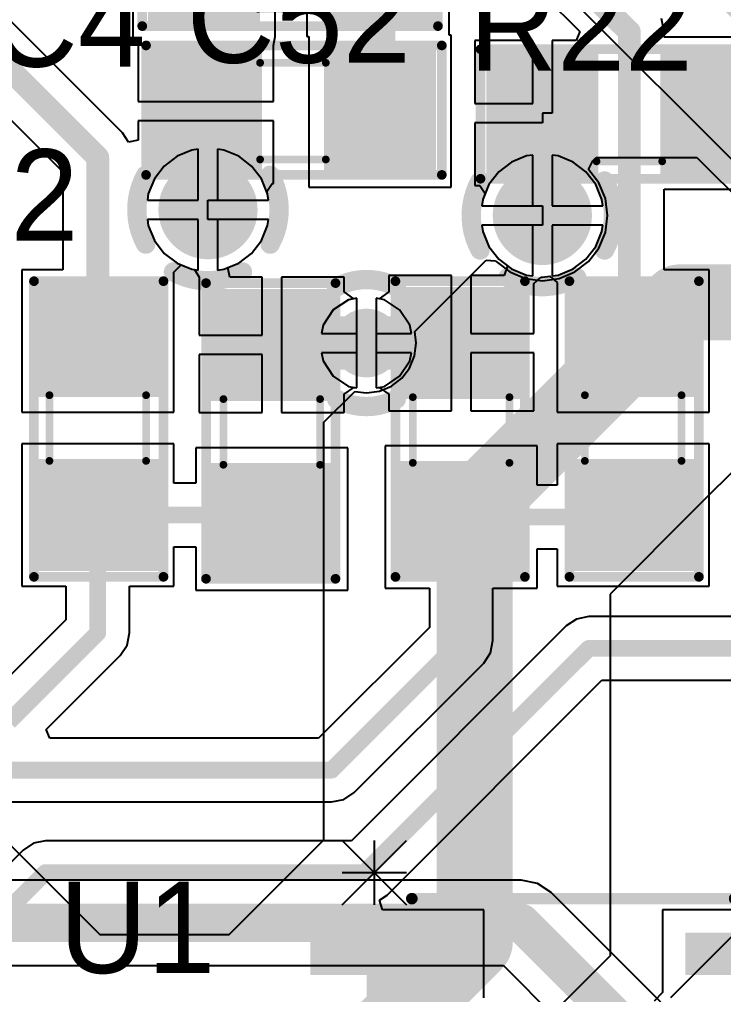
# Model space of a CAD drawing. Header units: millimetres. Extents: x -51 to 108, y 36 to 112.
# Drawn here: x 88.38 to 97.63, y 71.02 to 83.83 of the extents above; entities that cross this region are included whole.
import ezdxf

# ---------------------------------------------------------------- set-up
doc = ezdxf.new("R2010")
doc.units = ezdxf.units.MM
for name, color, linetype in [('BottomLayer', 5, 'Continuous'), ('BottomSolder', 6, 'Continuous'), ('InternalPlane1', 76, 'Continuous'), ('MidLayer1', 16, 'Continuous'), ('TopLayer', 1, 'Continuous'), ('TopOverlay', 2, 'Continuous'), ('TopSolder', 216, 'Continuous'), ('ViaHoleLayer', 16, 'Continuous')]:
    doc.layers.add(name, color=color, linetype=linetype)

# ---------------------------------------------------------------- blocks, each defined once
blk = doc.blocks.new('SM_0805_4')
at = {"layer": 'TopLayer'}
for points in [[(-1.778, -0.6985), (-0.508, -0.6985), (-1.778, 0.6985), (-0.508, 0.6985)], [(0.508, -0.6985), (1.778, -0.6985), (0.508, 0.6985), (1.778, 0.6985)]]:
    blk.add_solid(points, dxfattribs=at)
at = {"layer": 'TopOverlay'}
for points, const_width in [([(1.9304, 0.8382), (-1.9558, 0.8382)], 0.127), ([(-1.9558, -0.8636), (-1.9558, 0.8382)], 0.127), ([(1.9304, -0.8636), (1.9304, 0.8382)], 0.127), ([(0.4318, 0.635), (-0.4318, 0.635)], 0.1016), ([(0.4318, -0.635), (-0.4318, -0.635)], 0.1016), ([(1.9304, -0.8636), (-1.9558, -0.8636)], 0.127)]:
    blk.add_lwpolyline(points, dxfattribs=dict(at, const_width=const_width))
for points, const_width in [([(-1.98755, 0.8382, 1), (-1.92405, 0.8382, 1)], 0.0635), ([(-1.98755, 0.8382, 1), (-1.92405, 0.8382, 1)], 0.0635), ([(1.89865, 0.8382, 1), (1.96215, 0.8382, 1)], 0.0635), ([(1.89865, 0.8382, 1), (1.96215, 0.8382, 1)], 0.0635), ([(-0.4572, 0.635, 1), (-0.4064, 0.635, 1)], 0.0508), ([(0.4064, 0.635, 1), (0.4572, 0.635, 1)], 0.0508), ([(-0.4572, -0.635, 1), (-0.4064, -0.635, 1)], 0.0508), ([(0.4064, -0.635, 1), (0.4572, -0.635, 1)], 0.0508), ([(-1.98755, -0.8636, 1), (-1.92405, -0.8636, 1)], 0.0635), ([(-1.98755, -0.8636, 1), (-1.92405, -0.8636, 1)], 0.0635), ([(1.89865, -0.8636, 1), (1.96215, -0.8636, 1)], 0.0635), ([(1.89865, -0.8636, 1), (1.96215, -0.8636, 1)], 0.0635)]:
    blk.add_lwpolyline(points, format="xyb", close=True, dxfattribs=dict(at, const_width=const_width))
at = {"layer": 'TopSolder'}
for points in [[(-1.8796, -0.8001), (-0.4064, -0.8001), (-1.8796, 0.8001), (-0.4064, 0.8001)], [(0.4064, -0.8001), (1.8796, -0.8001), (0.4064, 0.8001), (1.8796, 0.8001)]]:
    blk.add_solid(points, dxfattribs=at)
blk = doc.blocks.new('SM_0805_32')
at = {"layer": 'TopLayer'}
for points in [[(-1.778, -0.6985), (-0.508, -0.6985), (-1.778, 0.6985), (-0.508, 0.6985)], [(0.508, -0.6985), (1.778, -0.6985), (0.508, 0.6985), (1.778, 0.6985)]]:
    blk.add_solid(points, dxfattribs=at)
at = {"layer": 'TopOverlay'}
for points, const_width in [([(-1.9558, 0.8382), (1.9304, 0.8382)], 0.127), ([(-1.9558, -0.8636), (-1.9558, 0.8382)], 0.127), ([(1.9304, -0.8636), (1.9304, 0.8382)], 0.127), ([(-0.4318, 0.635), (0.4318, 0.635)], 0.1016), ([(-0.4318, -0.635), (0.4318, -0.635)], 0.1016), ([(-1.9558, -0.8636), (1.9304, -0.8636)], 0.127)]:
    blk.add_lwpolyline(points, dxfattribs=dict(at, const_width=const_width))
for points, const_width in [([(-1.98755, 0.8382, 1), (-1.92405, 0.8382, 1)], 0.0635), ([(-1.98755, 0.8382, 1), (-1.92405, 0.8382, 1)], 0.0635), ([(1.89865, 0.8382, 1), (1.96215, 0.8382, 1)], 0.0635), ([(1.89865, 0.8382, 1), (1.96215, 0.8382, 1)], 0.0635), ([(-0.4572, 0.635, 1), (-0.4064, 0.635, 1)], 0.0508), ([(0.4064, 0.635, 1), (0.4572, 0.635, 1)], 0.0508), ([(-0.4572, -0.635, 1), (-0.4064, -0.635, 1)], 0.0508), ([(0.4064, -0.635, 1), (0.4572, -0.635, 1)], 0.0508), ([(-1.98755, -0.8636, 1), (-1.92405, -0.8636, 1)], 0.0635), ([(-1.98755, -0.8636, 1), (-1.92405, -0.8636, 1)], 0.0635), ([(1.89865, -0.8636, 1), (1.96215, -0.8636, 1)], 0.0635), ([(1.89865, -0.8636, 1), (1.96215, -0.8636, 1)], 0.0635)]:
    blk.add_lwpolyline(points, format="xyb", close=True, dxfattribs=dict(at, const_width=const_width))
at = {"layer": 'TopSolder'}
for points in [[(-1.8796, -0.8001), (-0.4064, -0.8001), (-1.8796, 0.8001), (-0.4064, 0.8001)], [(0.4064, -0.8001), (1.8796, -0.8001), (0.4064, 0.8001), (1.8796, 0.8001)]]:
    blk.add_solid(points, dxfattribs=at)
blk = doc.blocks.new('SM_0805_52')
at = {"layer": 'TopLayer'}
for points in [[(-1.778, -0.6985), (-0.508, -0.6985), (-1.778, 0.6985), (-0.508, 0.6985)], [(0.508, -0.6985), (1.778, -0.6985), (0.508, 0.6985), (1.778, 0.6985)]]:
    blk.add_solid(points, dxfattribs=at)
at = {"layer": 'TopOverlay'}
for points, const_width in [([(1.9304, 0.8382), (-1.9558, 0.8382)], 0.127), ([(-1.9558, -0.8636), (-1.9558, 0.8382)], 0.127), ([(1.9304, -0.8636), (1.9304, 0.8382)], 0.127), ([(0.4318, 0.635), (-0.4318, 0.635)], 0.1016), ([(0.4318, -0.635), (-0.4318, -0.635)], 0.1016), ([(1.9304, -0.8636), (-1.9558, -0.8636)], 0.127)]:
    blk.add_lwpolyline(points, dxfattribs=dict(at, const_width=const_width))
for points, const_width in [([(-1.98755, 0.8382, 1), (-1.92405, 0.8382, 1)], 0.0635), ([(-1.98755, 0.8382, 1), (-1.92405, 0.8382, 1)], 0.0635), ([(1.89865, 0.8382, 1), (1.96215, 0.8382, 1)], 0.0635), ([(1.89865, 0.8382, 1), (1.96215, 0.8382, 1)], 0.0635), ([(-0.4572, 0.635, 1), (-0.4064, 0.635, 1)], 0.0508), ([(0.4064, 0.635, 1), (0.4572, 0.635, 1)], 0.0508), ([(-0.4572, -0.635, 1), (-0.4064, -0.635, 1)], 0.0508), ([(0.4064, -0.635, 1), (0.4572, -0.635, 1)], 0.0508), ([(-1.98755, -0.8636, 1), (-1.92405, -0.8636, 1)], 0.0635), ([(-1.98755, -0.8636, 1), (-1.92405, -0.8636, 1)], 0.0635), ([(1.89865, -0.8636, 1), (1.96215, -0.8636, 1)], 0.0635), ([(1.89865, -0.8636, 1), (1.96215, -0.8636, 1)], 0.0635)]:
    blk.add_lwpolyline(points, format="xyb", close=True, dxfattribs=dict(at, const_width=const_width))
at = {"layer": 'TopSolder'}
for points in [[(-1.8796, -0.8001), (-0.4064, -0.8001), (-1.8796, 0.8001), (-0.4064, 0.8001)], [(0.4064, -0.8001), (1.8796, -0.8001), (0.4064, 0.8001), (1.8796, 0.8001)]]:
    blk.add_solid(points, dxfattribs=at)
blk = doc.blocks.new('SM_0805_65')
at = {"layer": 'TopLayer'}
for points in [[(-1.778, -0.6985), (-0.508, -0.6985), (-1.778, 0.6985), (-0.508, 0.6985)], [(0.508, -0.6985), (1.778, -0.6985), (0.508, 0.6985), (1.778, 0.6985)]]:
    blk.add_solid(points, dxfattribs=at)
at = {"layer": 'TopOverlay'}
for points, const_width in [([(1.9304, 0.8382), (-1.9558, 0.8382)], 0.127), ([(-1.9558, 0.8382), (-1.9558, -0.8636)], 0.127), ([(1.9304, 0.8382), (1.9304, -0.8636)], 0.127), ([(0.4318, 0.635), (-0.4318, 0.635)], 0.1016), ([(0.4318, -0.635), (-0.4318, -0.635)], 0.1016), ([(1.9304, -0.8636), (-1.9558, -0.8636)], 0.127)]:
    blk.add_lwpolyline(points, dxfattribs=dict(at, const_width=const_width))
for points, const_width in [([(-1.98755, 0.8382, 1), (-1.92405, 0.8382, 1)], 0.0635), ([(-1.98755, 0.8382, 1), (-1.92405, 0.8382, 1)], 0.0635), ([(1.89865, 0.8382, 1), (1.96215, 0.8382, 1)], 0.0635), ([(1.89865, 0.8382, 1), (1.96215, 0.8382, 1)], 0.0635), ([(-0.4572, 0.635, 1), (-0.4064, 0.635, 1)], 0.0508), ([(0.4064, 0.635, 1), (0.4572, 0.635, 1)], 0.0508), ([(-0.4572, -0.635, 1), (-0.4064, -0.635, 1)], 0.0508), ([(0.4064, -0.635, 1), (0.4572, -0.635, 1)], 0.0508), ([(-1.98755, -0.8636, 1), (-1.92405, -0.8636, 1)], 0.0635), ([(-1.98755, -0.8636, 1), (-1.92405, -0.8636, 1)], 0.0635), ([(1.89865, -0.8636, 1), (1.96215, -0.8636, 1)], 0.0635), ([(1.89865, -0.8636, 1), (1.96215, -0.8636, 1)], 0.0635)]:
    blk.add_lwpolyline(points, format="xyb", close=True, dxfattribs=dict(at, const_width=const_width))
at = {"layer": 'TopSolder'}
for points in [[(-1.8796, -0.8001), (-0.4064, -0.8001), (-1.8796, 0.8001), (-0.4064, 0.8001)], [(0.4064, -0.8001), (1.8796, -0.8001), (0.4064, 0.8001), (1.8796, 0.8001)]]:
    blk.add_solid(points, dxfattribs=at)
blk = doc.blocks.new('SM_0805_72')
at = {"layer": 'TopLayer'}
for points in [[(-1.778, -0.6985), (-0.508, -0.6985), (-1.778, 0.6985), (-0.508, 0.6985)], [(0.508, -0.6985), (1.778, -0.6985), (0.508, 0.6985), (1.778, 0.6985)]]:
    blk.add_solid(points, dxfattribs=at)
at = {"layer": 'TopOverlay'}
for points, const_width in [([(-1.9558, 0.8382), (1.9304, 0.8382)], 0.127), ([(-1.9558, 0.8382), (-1.9558, -0.8636)], 0.127), ([(1.9304, 0.8382), (1.9304, -0.8636)], 0.127), ([(-0.4318, 0.635), (0.4318, 0.635)], 0.1016), ([(-0.4318, -0.635), (0.4318, -0.635)], 0.1016), ([(-1.9558, -0.8636), (1.9304, -0.8636)], 0.127)]:
    blk.add_lwpolyline(points, dxfattribs=dict(at, const_width=const_width))
for points, const_width in [([(-1.98755, 0.8382, 1), (-1.92405, 0.8382, 1)], 0.0635), ([(-1.98755, 0.8382, 1), (-1.92405, 0.8382, 1)], 0.0635), ([(1.89865, 0.8382, 1), (1.96215, 0.8382, 1)], 0.0635), ([(1.89865, 0.8382, 1), (1.96215, 0.8382, 1)], 0.0635), ([(-0.4572, 0.635, 1), (-0.4064, 0.635, 1)], 0.0508), ([(0.4064, 0.635, 1), (0.4572, 0.635, 1)], 0.0508), ([(-0.4572, -0.635, 1), (-0.4064, -0.635, 1)], 0.0508), ([(0.4064, -0.635, 1), (0.4572, -0.635, 1)], 0.0508), ([(-1.98755, -0.8636, 1), (-1.92405, -0.8636, 1)], 0.0635), ([(-1.98755, -0.8636, 1), (-1.92405, -0.8636, 1)], 0.0635), ([(1.89865, -0.8636, 1), (1.96215, -0.8636, 1)], 0.0635), ([(1.89865, -0.8636, 1), (1.96215, -0.8636, 1)], 0.0635)]:
    blk.add_lwpolyline(points, format="xyb", close=True, dxfattribs=dict(at, const_width=const_width))
at = {"layer": 'TopSolder'}
for points in [[(-1.8796, -0.8001), (-0.4064, -0.8001), (-1.8796, 0.8001), (-0.4064, 0.8001)], [(0.4064, -0.8001), (1.8796, -0.8001), (0.4064, 0.8001), (1.8796, 0.8001)]]:
    blk.add_solid(points, dxfattribs=at)
blk = doc.blocks.new('SM_0805_85')
at = {"layer": 'TopLayer'}
for points in [[(-1.778, -0.6985), (-0.508, -0.6985), (-1.778, 0.6985), (-0.508, 0.6985)], [(0.508, -0.6985), (1.778, -0.6985), (0.508, 0.6985), (1.778, 0.6985)]]:
    blk.add_solid(points, dxfattribs=at)
at = {"layer": 'TopOverlay'}
for points, const_width in [([(-1.9558, 0.8382), (1.9304, 0.8382)], 0.127), ([(-1.9558, -0.8636), (-1.9558, 0.8382)], 0.127), ([(1.9304, -0.8636), (1.9304, 0.8382)], 0.127), ([(-0.4318, 0.635), (0.4318, 0.635)], 0.1016), ([(-0.4318, -0.635), (0.4318, -0.635)], 0.1016), ([(-1.9558, -0.8636), (1.9304, -0.8636)], 0.127)]:
    blk.add_lwpolyline(points, dxfattribs=dict(at, const_width=const_width))
for points, const_width in [([(-1.98755, 0.8382, 1), (-1.92405, 0.8382, 1)], 0.0635), ([(-1.98755, 0.8382, 1), (-1.92405, 0.8382, 1)], 0.0635), ([(1.89865, 0.8382, 1), (1.96215, 0.8382, 1)], 0.0635), ([(1.89865, 0.8382, 1), (1.96215, 0.8382, 1)], 0.0635), ([(-0.4572, 0.635, 1), (-0.4064, 0.635, 1)], 0.0508), ([(0.4064, 0.635, 1), (0.4572, 0.635, 1)], 0.0508), ([(-0.4572, -0.635, 1), (-0.4064, -0.635, 1)], 0.0508), ([(0.4064, -0.635, 1), (0.4572, -0.635, 1)], 0.0508), ([(-1.98755, -0.8636, 1), (-1.92405, -0.8636, 1)], 0.0635), ([(-1.98755, -0.8636, 1), (-1.92405, -0.8636, 1)], 0.0635), ([(1.89865, -0.8636, 1), (1.96215, -0.8636, 1)], 0.0635), ([(1.89865, -0.8636, 1), (1.96215, -0.8636, 1)], 0.0635)]:
    blk.add_lwpolyline(points, format="xyb", close=True, dxfattribs=dict(at, const_width=const_width))
at = {"layer": 'TopSolder'}
for points in [[(-1.8796, -0.8001), (-0.4064, -0.8001), (-1.8796, 0.8001), (-0.4064, 0.8001)], [(0.4064, -0.8001), (1.8796, -0.8001), (0.4064, 0.8001), (1.8796, 0.8001)]]:
    blk.add_solid(points, dxfattribs=at)
blk = doc.blocks.new('SM_0805_90')
at = {"layer": 'TopLayer'}
for points in [[(-1.778, -0.6985), (-0.508, -0.6985), (-1.778, 0.6985), (-0.508, 0.6985)], [(0.508, -0.6985), (1.778, -0.6985), (0.508, 0.6985), (1.778, 0.6985)]]:
    blk.add_solid(points, dxfattribs=at)
at = {"layer": 'TopOverlay'}
for points, const_width in [([(-1.9558, 0.8382), (1.9304, 0.8382)], 0.127), ([(-1.9558, 0.8382), (-1.9558, -0.8636)], 0.127), ([(1.9304, 0.8382), (1.9304, -0.8636)], 0.127), ([(-0.4318, 0.635), (0.4318, 0.635)], 0.1016), ([(-0.4318, -0.635), (0.4318, -0.635)], 0.1016), ([(-1.9558, -0.8636), (1.9304, -0.8636)], 0.127)]:
    blk.add_lwpolyline(points, dxfattribs=dict(at, const_width=const_width))
for points, const_width in [([(-1.98755, 0.8382, 1), (-1.92405, 0.8382, 1)], 0.0635), ([(-1.98755, 0.8382, 1), (-1.92405, 0.8382, 1)], 0.0635), ([(1.89865, 0.8382, 1), (1.96215, 0.8382, 1)], 0.0635), ([(1.89865, 0.8382, 1), (1.96215, 0.8382, 1)], 0.0635), ([(-0.4572, 0.635, 1), (-0.4064, 0.635, 1)], 0.0508), ([(0.4064, 0.635, 1), (0.4572, 0.635, 1)], 0.0508), ([(-0.4572, -0.635, 1), (-0.4064, -0.635, 1)], 0.0508), ([(0.4064, -0.635, 1), (0.4572, -0.635, 1)], 0.0508), ([(-1.98755, -0.8636, 1), (-1.92405, -0.8636, 1)], 0.0635), ([(-1.98755, -0.8636, 1), (-1.92405, -0.8636, 1)], 0.0635), ([(1.89865, -0.8636, 1), (1.96215, -0.8636, 1)], 0.0635), ([(1.89865, -0.8636, 1), (1.96215, -0.8636, 1)], 0.0635)]:
    blk.add_lwpolyline(points, format="xyb", close=True, dxfattribs=dict(at, const_width=const_width))
at = {"layer": 'TopSolder'}
for points in [[(-1.8796, -0.8001), (-0.4064, -0.8001), (-1.8796, 0.8001), (-0.4064, 0.8001)], [(0.4064, -0.8001), (1.8796, -0.8001), (0.4064, 0.8001), (1.8796, 0.8001)]]:
    blk.add_solid(points, dxfattribs=at)
blk = doc.blocks.new('D8_101')
at = {"layer": 'TopLayer'}
for points in [[(-3.454, 1.626), (-1.473, 1.626), (-3.454, 2.184), (-1.473, 2.184)], [(1.473, 1.626), (3.454, 1.626), (1.473, 2.184), (3.454, 2.184)], [(-3.454, 0.356), (-1.473, 0.356), (-3.454, 0.914), (-1.473, 0.914)], [(1.473, 0.356), (3.454, 0.356), (1.473, 0.914), (3.454, 0.914)], [(-3.454, -0.914), (-1.473, -0.914), (-3.454, -0.356), (-1.473, -0.356)], [(1.473, -0.914), (3.454, -0.914), (1.473, -0.356), (3.454, -0.356)], [(-3.454, -2.184), (-1.473, -2.184), (-3.454, -1.626), (-1.473, -1.626)], [(1.473, -2.184), (3.454, -2.184), (1.473, -1.626), (3.454, -1.626)]]:
    blk.add_solid(points, dxfattribs=at)
at = {"layer": 'TopOverlay'}
for p, q in [((-3.035, 3.395), (-2.189, 2.548)), ((-3.035, 2.548), (-2.189, 3.395)), ((-2.612, 2.548), (-2.612, 3.395)), ((-3.035, 2.972), (-2.189, 2.972))]:
    blk.add_line(p, q, dxfattribs=at)
at = {"layer": 'TopOverlay', "const_width": 0.152}
for points in [[(-2.121, 2.629), (2.121, 2.629)], [(-2.121, -2.629), (2.121, -2.629)]]:
    blk.add_lwpolyline(points, dxfattribs=at)
at = {"layer": 'TopOverlay', "const_width": 0.0762}
for points in [[(-2.159, 2.629, 1), (-2.083, 2.629, 1)], [(2.083, 2.629, 1), (2.159, 2.629, 1)], [(-2.159, -2.629, 1), (-2.083, -2.629, 1)], [(2.083, -2.629, 1), (2.159, -2.629, 1)]]:
    blk.add_lwpolyline(points, format="xyb", close=True, dxfattribs=at)
at = {"layer": 'TopSolder'}
for points in [[(-3.454, 1.626), (-1.473, 1.626), (-3.454, 2.184), (-1.473, 2.184)], [(1.473, 1.626), (3.454, 1.626), (1.473, 2.184), (3.454, 2.184)], [(-3.454, 0.356), (-1.473, 0.356), (-3.454, 0.914), (-1.473, 0.914)], [(1.473, 0.356), (3.454, 0.356), (1.473, 0.914), (3.454, 0.914)], [(-3.454, -0.914), (-1.473, -0.914), (-3.454, -0.356), (-1.473, -0.356)], [(1.473, -0.914), (3.454, -0.914), (1.473, -0.356), (3.454, -0.356)], [(-3.454, -2.184), (-1.473, -2.184), (-3.454, -1.626), (-1.473, -1.626)], [(1.473, -2.184), (3.454, -2.184), (1.473, -1.626), (3.454, -1.626)]]:
    blk.add_solid(points, dxfattribs=at)

msp = doc.modelspace()

# ---------------------------------------------------------------- linework, layer by layer
at = {"layer": 'BottomLayer'}
for p, q in [((90.45, 82.033), (90.282, 81.904)), ((90.646, 82.114), (90.45, 82.033)), ((90.729, 82.125), (90.646, 82.114)), ((90.729, 81.458), (90.729, 82.125)), ((91.066, 82.114), (90.983, 82.125)), ((90.983, 82.125), (90.983, 81.458)), ((91.261, 82.033), (91.066, 82.114)), ((91.429, 81.904), (91.261, 82.033)), ((95.04, 82.038), (94.845, 81.957)), ((95.123, 82.049), (95.04, 82.038)), ((95.123, 81.382), (95.123, 82.049)), ((95.46, 82.038), (95.377, 82.049)), ((95.377, 82.049), (95.377, 81.382)), ((95.655, 81.957), (95.46, 82.038)), ((90.282, 81.904), (90.154, 81.736)), ((91.558, 81.736), (91.429, 81.904)), ((94.845, 81.957), (94.677, 81.828)), ((95.823, 81.828), (95.655, 81.957)), ((94.677, 81.828), (94.548, 81.66)), ((95.952, 81.66), (95.823, 81.828)), ((90.154, 81.736), (90.072, 81.541)), ((91.639, 81.541), (91.558, 81.736)), ((94.548, 81.66), (94.467, 81.464)), ((96.033, 81.464), (95.952, 81.66)), ((90.072, 81.541), (90.062, 81.458)), ((91.65, 81.458), (91.639, 81.541)), ((90.062, 81.458), (90.729, 81.458)), ((90.983, 81.458), (91.65, 81.458)), ((94.467, 81.464), (94.456, 81.382)), ((94.456, 81.382), (95.123, 81.382)), ((95.377, 81.382), (96.044, 81.382)), ((96.044, 81.382), (96.033, 81.464)), ((90.729, 81.204), (90.062, 81.204)), ((90.062, 81.204), (90.072, 81.121)), ((90.072, 81.121), (90.154, 80.925)), ((90.729, 80.537), (90.729, 81.204)), ((91.65, 81.204), (90.983, 81.204)), ((90.983, 81.204), (90.983, 80.537)), ((91.558, 80.925), (91.639, 81.121)), ((91.639, 81.121), (91.65, 81.204)), ((95.123, 81.128), (94.456, 81.128)), ((94.456, 81.128), (94.467, 81.045)), ((95.123, 80.46), (95.123, 81.128)), ((96.044, 81.128), (95.377, 81.128)), ((95.377, 81.128), (95.377, 80.46)), ((96.033, 81.045), (96.044, 81.128)), ((94.467, 81.045), (94.548, 80.849)), ((95.952, 80.849), (96.033, 81.045)), ((90.154, 80.925), (90.282, 80.757)), ((91.429, 80.757), (91.558, 80.925)), ((90.282, 80.757), (90.45, 80.629)), ((91.261, 80.629), (91.429, 80.757)), ((94.548, 80.849), (94.677, 80.681)), ((95.823, 80.681), (95.952, 80.849)), ((90.45, 80.629), (90.646, 80.547)), ((91.066, 80.547), (91.261, 80.629)), ((94.677, 80.681), (94.845, 80.552)), ((95.655, 80.552), (95.823, 80.681)), ((90.646, 80.547), (90.729, 80.537)), ((90.983, 80.537), (91.066, 80.547)), ((94.845, 80.552), (95.04, 80.471)), ((95.46, 80.471), (95.655, 80.552)), ((95.04, 80.471), (95.123, 80.46)), ((95.377, 80.46), (95.46, 80.471)), ((92.703, 80.147), (92.503, 80.014)), ((92.812, 80.169), (92.703, 80.147)), ((92.812, 79.705), (92.812, 80.169)), ((93.174, 80.147), (93.066, 80.169)), ((93.066, 80.169), (93.066, 79.705)), ((93.374, 80.014), (93.174, 80.147)), ((92.503, 80.014), (92.37, 79.814)), ((93.508, 79.814), (93.374, 80.014)), ((92.37, 79.814), (92.348, 79.705)), ((92.348, 79.705), (92.812, 79.705)), ((93.066, 79.705), (93.529, 79.705)), ((93.529, 79.705), (93.508, 79.814)), ((92.812, 79.451), (92.348, 79.451)), ((92.348, 79.451), (92.37, 79.343)), ((92.812, 78.988), (92.812, 79.451)), ((93.529, 79.451), (93.066, 79.451)), ((93.066, 79.451), (93.066, 78.988)), ((93.508, 79.343), (93.529, 79.451)), ((92.37, 79.343), (92.503, 79.143)), ((93.374, 79.143), (93.508, 79.343)), ((92.503, 79.143), (92.703, 79.009)), ((93.174, 79.009), (93.374, 79.143)), ((92.703, 79.009), (92.812, 78.988)), ((93.066, 78.988), (93.174, 79.009)), ((94.971, 72.519), (84.049, 72.519)), ((95.185, 72.476), (94.971, 72.519)), ((95.367, 72.355), (95.185, 72.476)), ((96.805, 70.917), (95.367, 72.355)), ((84.049, 71.397), (94.738, 71.397)), ((94.738, 71.397), (96.012, 70.124))]:
    msp.add_line(p, q, dxfattribs=at)
for points, const_width in [([(90.581, 81.331, 1), (91.131, 81.331, 1)], 0.55), ([(94.975, 81.255, 1), (95.525, 81.255, 1)], 0.55), ([(92.764, 79.578, 1), (93.114, 79.578, 1)], 0.35), ([(94.846, 71.958, 1), (95.096, 71.958, 1)], 0.25), ([(94.846, 71.958, 1), (95.096, 71.958, 1)], 0.25)]:
    msp.add_lwpolyline(points, format="xyb", close=True, dxfattribs=dict(at, const_width=const_width))
at = {"layer": 'BottomLayer', "const_width": 0.5}
for points in [[(73.736, 71.958), (94.971, 71.958)], [(94.971, 71.958), (96.647, 70.282)]]:
    msp.add_lwpolyline(points, dxfattribs=at)
at = {"layer": 'BottomSolder'}
for points, const_width in [([(90.53, 81.331, 1), (91.182, 81.331, 1)], 0.652), ([(94.924, 81.255, 1), (95.576, 81.255, 1)], 0.652), ([(92.713, 79.578, 1), (93.164, 79.578, 1)], 0.452)]:
    msp.add_lwpolyline(points, format="xyb", close=True, dxfattribs=dict(at, const_width=const_width))
at = {"layer": 'InternalPlane1', "const_width": 0.254}
for points in [[(90.403, 82.149, -0.258618), (91.309, 82.149)], [(94.797, 82.072, -0.258618), (95.703, 82.072)], [(90.038, 80.878, -0.258618), (90.038, 81.784)], [(91.674, 81.784, -0.258618), (91.674, 80.878)], [(94.432, 80.801, -0.258618), (94.432, 81.708)], [(96.068, 81.708, -0.258618), (96.068, 80.801)], [(91.309, 80.513, -0.258618), (90.403, 80.513)], [(92.547, 80.315, -0.249328), (93.331, 80.315)], [(95.703, 80.437, -0.258618), (94.797, 80.437)], [(92.201, 79.186, -0.249328), (92.201, 79.97)], [(93.676, 79.97, -0.249328), (93.676, 79.186)], [(93.331, 78.841, -0.249328), (92.547, 78.841)]]:
    msp.add_lwpolyline(points, format="xyb", dxfattribs=at)
at = {"layer": 'InternalPlane1', "const_width": 0.127}
for points in [[(90.339, 82.149, 1), (90.466, 82.149, 1)], [(91.246, 82.149, 1), (91.373, 82.149, 1)], [(94.733, 82.072, 1), (94.86, 82.072, 1)], [(95.64, 82.072, 1), (95.767, 82.072, 1)], [(89.975, 81.784, 1), (90.102, 81.784, 1)], [(91.61, 81.784, 1), (91.737, 81.784, 1)], [(94.369, 81.708, 1), (94.496, 81.708, 1)], [(96.004, 81.708, 1), (96.131, 81.708, 1)], [(89.975, 80.878, 1), (90.102, 80.878, 1)], [(91.61, 80.878, 1), (91.737, 80.878, 1)], [(94.369, 80.801, 1), (94.496, 80.801, 1)], [(96.004, 80.801, 1), (96.131, 80.801, 1)], [(90.339, 80.513, 1), (90.466, 80.513, 1)], [(91.246, 80.513, 1), (91.373, 80.513, 1)], [(94.733, 80.437, 1), (94.86, 80.437, 1)], [(95.64, 80.437, 1), (95.767, 80.437, 1)], [(92.483, 80.315, 1), (92.61, 80.315, 1)], [(93.267, 80.315, 1), (93.394, 80.315, 1)], [(92.138, 79.97, 1), (92.265, 79.97, 1)], [(93.612, 79.97, 1), (93.739, 79.97, 1)], [(92.138, 79.186, 1), (92.265, 79.186, 1)], [(93.612, 79.186, 1), (93.739, 79.186, 1)], [(92.483, 78.841, 1), (92.61, 78.841, 1)], [(93.267, 78.841, 1), (93.394, 78.841, 1)]]:
    msp.add_lwpolyline(points, format="xyb", close=True, dxfattribs=at)
at = {"layer": 'MidLayer1'}
for p, q in [((98.44, 81.29), (92.024, 87.706)), ((95.915, 81.971), (95.958, 82.017)), ((95.958, 82.017), (97.281, 82.017)), ((97.281, 82.017), (98.147, 81.151)), ((95.856, 81.861), (95.915, 81.971)), ((95.992, 81.683), (95.856, 81.861)), ((96.078, 81.476), (95.992, 81.683)), ((96.107, 81.255), (96.078, 81.476)), ((96.078, 81.033), (96.107, 81.255)), ((95.992, 80.826), (96.078, 81.033)), ((95.856, 80.648), (95.992, 80.826)), ((93.574, 79.731), (94.51, 80.667)), ((94.51, 80.667), (94.636, 80.658)), ((94.636, 80.658), (94.644, 80.648)), ((94.644, 80.648), (94.821, 80.512)), ((95.679, 80.512), (95.856, 80.648)), ((94.821, 80.512), (95.028, 80.426)), ((95.472, 80.426), (95.679, 80.512)), ((95.028, 80.426), (95.25, 80.397)), ((95.25, 80.397), (95.472, 80.426)), ((93.594, 79.578), (93.574, 79.731)), ((93.572, 79.409), (93.594, 79.578)), ((93.506, 79.25), (93.572, 79.409)), ((93.402, 79.115), (93.506, 79.25)), ((93.266, 79.01), (93.402, 79.115)), ((92.38, 78.537), (92.786, 78.943)), ((92.786, 78.943), (92.939, 78.923)), ((92.939, 78.923), (93.108, 78.945)), ((93.108, 78.945), (93.266, 79.01)), ((92.38, 73.05), (92.38, 78.537)), ((82.956, 78.283), (89.433, 71.806)), ((97.866, 78.003), (97.282, 77.419)), ((97.282, 77.419), (96.139, 76.276)), ((96.139, 76.276), (96.139, 72.873)), ((96.938, 70.979), (100.533, 74.574)), ((91.135, 71.806), (92.38, 73.05)), ((96.139, 72.873), (96.139, 71.526)), ((89.433, 71.806), (91.135, 71.806)), ((96.139, 71.526), (92.659, 68.047))]:
    msp.add_line(p, q, dxfattribs=at)
at = {"layer": 'MidLayer1', "const_width": 1}
for points in [[(92.837, 89.459), (104.75, 77.546)], [(94.361, 77.419), (97.053, 80.112)], [(97.053, 80.112), (99.035, 80.112)], [(94.361, 71.704), (94.361, 77.419)], [(91.821, 69.164), (94.361, 71.704)]]:
    msp.add_lwpolyline(points, dxfattribs=at)
at = {"layer": 'MidLayer1'}
for points, const_width in [([(90.581, 81.331, 1), (91.131, 81.331, 1)], 0.55), ([(94.975, 81.255, 1), (95.525, 81.255, 1)], 0.55), ([(96.803, 80.112, 1), (97.303, 80.112, 1)], 0.5), ([(96.803, 80.112, 1), (97.303, 80.112, 1)], 0.5), ([(92.764, 79.578, 1), (93.114, 79.578, 1)], 0.35), ([(94.111, 77.419, 1), (94.611, 77.419, 1)], 0.5), ([(94.111, 77.419, 1), (94.611, 77.419, 1)], 0.5), ([(94.111, 71.704, 1), (94.611, 71.704, 1)], 0.5), ([(94.111, 71.704, 1), (94.611, 71.704, 1)], 0.5)]:
    msp.add_lwpolyline(points, format="xyb", close=True, dxfattribs=dict(at, const_width=const_width))
at = {"layer": 'TopLayer'}
for p, q in [((89.87, 85.606), (89.87, 83.676)), ((91.74, 83.697), (91.74, 85.606)), ((92.156, 85.606), (92.156, 83.609)), ((94.026, 83.625), (94.026, 85.22)), ((94.143, 85.268), (95.741, 83.671)), ((89.732, 82.341), (87.256, 84.818)), ((86.741, 84.034), (88.949, 81.827)), ((96.852, 83.668), (96.817, 83.843)), ((91.74, 83.609), (91.74, 83.697)), ((89.87, 83.676), (89.87, 83.609)), ((89.87, 83.609), (89.941, 83.511)), ((91.719, 83.49), (91.74, 83.609)), ((92.156, 83.609), (92.181, 83.609)), ((92.181, 83.609), (92.181, 81.628)), ((94.051, 83.625), (94.026, 83.625)), ((94.051, 81.628), (94.051, 83.625)), ((95.123, 83.553), (94.361, 83.553)), ((94.361, 83.553), (94.361, 82.728)), ((95.123, 82.728), (95.123, 83.553)), ((95.693, 83.553), (95.377, 83.553)), ((95.377, 83.553), (95.377, 82.601)), ((95.741, 83.671), (95.693, 83.553)), ((96.852, 83.599), (96.852, 83.668)), ((98.471, 83.599), (96.852, 83.599)), ((89.941, 83.511), (89.941, 83.482)), ((89.941, 83.482), (89.941, 82.753)), ((91.719, 82.753), (91.719, 83.49)), ((89.941, 82.753), (90.83, 82.753)), ((90.83, 82.753), (91.719, 82.753)), ((94.361, 82.728), (95.123, 82.728)), ((95.377, 82.601), (95.25, 82.601)), ((95.25, 82.601), (95.25, 82.474)), ((90.83, 82.499), (89.941, 82.499)), ((89.941, 82.499), (89.941, 82.243)), ((91.719, 82.499), (90.83, 82.499)), ((91.719, 81.674), (91.719, 82.499)), ((95.25, 82.474), (94.361, 82.474)), ((94.361, 82.474), (94.361, 81.648)), ((89.814, 82.218), (89.732, 82.341)), ((89.941, 82.243), (89.814, 82.218)), ((88.949, 81.827), (88.949, 80.539)), ((91.628, 81.568), (91.698, 81.674)), ((91.698, 81.674), (91.719, 81.674)), ((92.181, 81.628), (94.051, 81.628)), ((94.361, 81.648), (94.429, 81.648)), ((94.429, 81.648), (94.499, 81.543)), ((91.639, 81.541), (91.628, 81.568)), ((91.65, 81.458), (91.639, 81.541)), ((94.499, 81.543), (94.467, 81.464)), ((96.852, 80.539), (96.852, 81.602)), ((96.852, 81.602), (98.471, 81.602)), ((90.856, 81.204), (90.856, 81.458)), ((90.856, 81.458), (91.65, 81.458)), ((94.467, 81.464), (94.456, 81.382)), ((94.456, 81.382), (95.25, 81.382)), ((95.25, 81.382), (95.25, 81.128)), ((91.65, 81.204), (90.856, 81.204)), ((91.558, 80.925), (91.639, 81.121)), ((91.639, 81.121), (91.65, 81.204)), ((95.25, 81.128), (94.456, 81.128)), ((94.456, 81.128), (94.467, 81.045)), ((94.467, 81.045), (94.548, 80.849)), ((91.429, 80.757), (91.558, 80.925)), ((91.261, 80.629), (91.429, 80.757)), ((94.548, 80.849), (94.677, 80.681)), ((90.406, 80.509), (90.506, 80.606)), ((90.506, 80.606), (90.646, 80.547)), ((91.117, 80.569), (91.261, 80.629)), ((94.677, 80.681), (94.79, 80.594)), ((88.949, 80.539), (88.41, 80.539)), ((88.41, 80.539), (88.41, 78.669)), ((90.406, 78.669), (90.406, 80.509)), ((90.646, 80.547), (90.679, 80.543)), ((90.679, 80.543), (90.741, 80.442)), ((91.142, 80.442), (91.117, 80.569)), ((94.79, 80.594), (94.747, 80.467)), ((97.442, 80.539), (96.852, 80.539)), ((97.442, 78.669), (97.442, 80.539)), ((90.741, 80.442), (90.741, 80.407)), ((90.741, 80.407), (90.741, 79.68)), ((91.567, 80.442), (91.142, 80.442)), ((91.567, 79.68), (91.567, 80.442)), ((92.646, 80.442), (91.821, 80.442)), ((91.821, 80.442), (91.821, 79.553)), ((92.646, 80.251), (92.646, 80.442)), ((94.056, 80.467), (93.231, 80.467)), ((93.231, 80.467), (93.231, 80.251)), ((94.056, 79.578), (94.056, 80.467)), ((94.747, 80.467), (94.31, 80.467)), ((94.31, 80.467), (94.31, 79.705)), ((95.136, 80.362), (95.231, 80.446)), ((95.136, 79.705), (95.136, 80.362)), ((95.231, 80.446), (95.25, 80.444)), ((95.25, 80.444), (95.35, 80.457)), ((95.35, 80.457), (95.445, 80.373)), ((95.445, 80.373), (95.445, 78.669)), ((92.774, 80.161), (92.646, 80.251)), ((93.231, 80.251), (93.104, 80.161)), ((92.812, 80.169), (92.774, 80.161)), ((92.812, 79.578), (92.812, 80.169)), ((93.104, 80.161), (93.066, 80.169)), ((93.066, 80.169), (93.066, 79.578)), ((94.31, 79.705), (95.136, 79.705)), ((90.741, 79.68), (91.567, 79.68)), ((92.812, 78.988), (92.812, 79.578)), ((93.066, 79.578), (93.066, 78.988)), ((94.056, 78.689), (94.056, 79.578)), ((91.821, 79.553), (91.821, 78.664)), ((95.136, 79.451), (94.31, 79.451)), ((94.31, 79.451), (94.31, 78.689)), ((95.136, 78.689), (95.136, 79.451)), ((91.567, 79.426), (90.741, 79.426)), ((90.741, 79.426), (90.741, 78.664)), ((91.567, 78.664), (91.567, 79.426)), ((92.646, 78.906), (92.774, 78.995)), ((92.774, 78.995), (92.812, 78.988)), ((93.066, 78.988), (93.104, 78.995)), ((93.104, 78.995), (93.231, 78.906)), ((92.646, 78.664), (92.646, 78.906)), ((93.231, 78.906), (93.231, 78.689)), ((93.231, 78.689), (94.056, 78.689)), ((94.31, 78.689), (95.136, 78.689)), ((88.41, 78.669), (90.406, 78.669)), ((90.741, 78.664), (91.567, 78.664)), ((91.821, 78.664), (92.646, 78.664)), ((95.445, 78.669), (97.442, 78.669)), ((90.406, 78.253), (88.41, 78.253)), ((88.41, 78.253), (88.41, 76.383)), ((90.406, 77.736), (90.406, 78.253)), ((92.692, 78.202), (90.696, 78.202)), ((90.696, 78.202), (90.696, 77.736)), ((92.692, 76.332), (92.692, 78.202)), ((95.182, 78.227), (93.185, 78.227)), ((93.185, 78.227), (93.185, 76.357)), ((95.182, 77.71), (95.182, 78.227)), ((97.442, 78.253), (95.445, 78.253)), ((95.445, 78.253), (95.445, 77.71)), ((97.442, 76.383), (97.442, 78.253)), ((90.696, 77.736), (90.406, 77.736)), ((95.445, 77.71), (95.182, 77.71)), ((90.406, 76.383), (90.406, 76.9)), ((90.406, 76.9), (90.696, 76.9)), ((90.696, 76.9), (90.696, 76.332)), ((95.182, 76.357), (95.182, 76.874)), ((95.182, 76.874), (95.445, 76.874)), ((95.445, 76.874), (95.445, 76.383)), ((88.41, 76.383), (88.99, 76.383)), ((88.99, 76.383), (88.99, 75.941)), ((89.826, 75.768), (89.826, 76.383)), ((89.826, 76.383), (90.406, 76.383)), ((95.445, 76.383), (97.442, 76.383)), ((90.696, 76.332), (92.692, 76.332)), ((93.185, 76.357), (93.765, 76.357)), ((93.765, 76.357), (93.765, 75.84)), ((94.601, 75.667), (94.601, 76.357)), ((94.601, 76.357), (95.182, 76.357)), ((88.99, 75.941), (88.066, 75.018)), ((95.564, 75.861), (92.74, 73.037)), ((95.7, 75.951), (95.564, 75.861)), ((95.86, 75.983), (95.7, 75.951)), ((98.366, 75.983), (95.86, 75.983)), ((89.794, 75.608), (89.826, 75.768)), ((93.765, 75.84), (92.308, 74.383)), ((89.704, 75.473), (89.794, 75.608)), ((94.569, 75.507), (94.601, 75.667)), ((94.479, 75.371), (94.569, 75.507)), ((88.731, 74.5), (89.704, 75.473)), ((92.777, 73.669), (94.479, 75.371)), ((93.209, 72.323), (96.033, 75.147)), ((96.033, 75.147), (98.366, 75.147)), ((88.78, 74.383), (88.731, 74.5)), ((92.308, 74.383), (88.78, 74.383)), ((92.481, 73.547), (92.641, 73.579)), ((92.641, 73.579), (92.777, 73.669)), ((84.088, 73.547), (92.481, 73.547)), ((88.427, 72.914), (85.841, 70.329)), ((88.562, 73.005), (88.427, 72.914)), ((88.722, 73.037), (88.562, 73.005)), ((92.74, 73.037), (88.722, 73.037)), ((93.112, 72.258), (93.209, 72.323)), ((93.15, 72.131), (93.112, 72.258)), ((94.483, 72.131), (93.15, 72.131)), ((94.483, 70.972), (94.483, 72.131)), ((99.411, 72.131), (96.83, 72.131)), ((96.83, 72.131), (96.83, 71.041)), ((96.83, 71.041), (96.721, 70.928))]:
    msp.add_line(p, q, dxfattribs=at)
for points, const_width in [([(92.951, 87.109), (96.393, 83.668)], 0.3), ([(93.116, 82.626), (93.116, 84.582)], 0.4), ([(86.931, 84.493), (89.408, 82.017)], 0.3), ([(96.393, 79.883), (96.393, 83.668)], 0.3), ([(90.83, 81.356), (90.83, 82.626)], 0.7), ([(95.25, 81.255), (95.25, 82.601)], 0.7), ([(97.536, 82.601), (99.568, 82.601)], 0.4), ([(89.408, 79.604), (89.408, 82.017)], 0.3), ([(90.83, 81.356), (90.856, 81.331)], 0.7), ([(96.393, 79.883), (96.672, 79.604)], 0.3), ([(91.694, 79.553), (91.719, 79.578)], 0.7), ([(91.719, 79.578), (92.939, 79.578)], 0.7), ([(92.939, 79.578), (94.183, 79.578)], 0.7), ([(89.408, 77.318), (91.643, 77.318)], 0.22), ([(89.408, 75.768), (89.408, 77.318)], 0.22), ([(91.643, 77.318), (91.694, 77.267)], 0.22), ([(94.183, 77.292), (96.418, 77.292)], 0.22), ([(94.183, 75.667), (94.183, 77.292)], 0.22), ([(88.24, 74.6), (89.408, 75.768)], 0.22), ([(92.481, 73.965), (94.183, 75.667)], 0.22), ([(92.913, 72.619), (95.86, 75.565)], 0.22), ([(95.86, 75.565), (99.365, 75.565)], 0.22), ([(82.595, 73.965), (92.481, 73.965)], 0.22), ([(85.674, 69.571), (88.722, 72.619)], 0.22), ([(88.722, 72.619), (92.913, 72.619)], 0.22), ([(93.193, 70.282), (93.193, 71.552)], 0.5)]:
    msp.add_lwpolyline(points, dxfattribs=dict(at, const_width=const_width))
for points, const_width in [([(96.318, 83.668, 1), (96.468, 83.668, 1)], 0.15), ([(96.318, 83.668, 1), (96.468, 83.668, 1)], 0.15), ([(90.655, 82.626, 1), (91.005, 82.626, 1)], 0.35), ([(95.075, 82.601, 1), (95.425, 82.601, 1)], 0.35), ([(93.016, 82.626, 1), (93.216, 82.626, 1)], 0.2), ([(97.436, 82.601, 1), (97.636, 82.601, 1)], 0.2), ([(89.333, 82.017, 1), (89.483, 82.017, 1)], 0.15), ([(89.333, 82.017, 1), (89.483, 82.017, 1)], 0.15), ([(90.581, 81.331, 1), (91.131, 81.331, 1)], 0.55), ([(94.975, 81.255, 1), (95.525, 81.255, 1)], 0.55), ([(90.655, 81.356, 1), (91.005, 81.356, 1)], 0.35), ([(90.655, 81.356, 1), (91.005, 81.356, 1)], 0.35), ([(90.681, 81.331, 1), (91.031, 81.331, 1)], 0.35), ([(95.075, 81.255, 1), (95.425, 81.255, 1)], 0.35), ([(96.318, 79.883, 1), (96.468, 79.883, 1)], 0.15), ([(96.318, 79.883, 1), (96.468, 79.883, 1)], 0.15), ([(91.519, 79.553, 1), (91.869, 79.553, 1)], 0.35), ([(91.544, 79.578, 1), (91.894, 79.578, 1)], 0.35), ([(91.544, 79.578, 1), (91.894, 79.578, 1)], 0.35), ([(92.764, 79.578, 1), (93.114, 79.578, 1)], 0.35), ([(92.764, 79.578, 1), (93.114, 79.578, 1)], 0.35), ([(92.764, 79.578, 1), (93.114, 79.578, 1)], 0.35), ([(94.008, 79.578, 1), (94.358, 79.578, 1)], 0.35), ([(89.333, 79.604, 1), (89.483, 79.604, 1)], 0.15), ([(96.597, 79.604, 1), (96.747, 79.604, 1)], 0.15), ([(89.353, 77.318, 1), (89.463, 77.318, 1)], 0.11), ([(89.353, 77.318, 1), (89.463, 77.318, 1)], 0.11), ([(91.588, 77.318, 1), (91.698, 77.318, 1)], 0.11), ([(91.588, 77.318, 1), (91.698, 77.318, 1)], 0.11), ([(94.128, 77.292, 1), (94.238, 77.292, 1)], 0.11), ([(94.128, 77.292, 1), (94.238, 77.292, 1)], 0.11), ([(96.363, 77.292, 1), (96.473, 77.292, 1)], 0.11), ([(91.639, 77.267, 1), (91.749, 77.267, 1)], 0.11), ([(89.353, 75.768, 1), (89.463, 75.768, 1)], 0.11), ([(89.353, 75.768, 1), (89.463, 75.768, 1)], 0.11), ([(94.128, 75.667, 1), (94.238, 75.667, 1)], 0.11), ([(94.128, 75.667, 1), (94.238, 75.667, 1)], 0.11), ([(95.805, 75.565, 1), (95.915, 75.565, 1)], 0.11), ([(95.805, 75.565, 1), (95.915, 75.565, 1)], 0.11), ([(92.426, 73.965, 1), (92.536, 73.965, 1)], 0.11), ([(92.426, 73.965, 1), (92.536, 73.965, 1)], 0.11), ([(88.667, 72.619, 1), (88.777, 72.619, 1)], 0.11), ([(88.667, 72.619, 1), (88.777, 72.619, 1)], 0.11), ([(92.858, 72.619, 1), (92.968, 72.619, 1)], 0.11), ([(92.858, 72.619, 1), (92.968, 72.619, 1)], 0.11), ([(93.068, 71.552, 1), (93.318, 71.552, 1)], 0.25)]:
    msp.add_lwpolyline(points, format="xyb", close=True, dxfattribs=dict(at, const_width=const_width))
at = {"layer": 'TopSolder'}
for points, const_width in [([(90.53, 81.331, 1), (91.182, 81.331, 1)], 0.652), ([(94.924, 81.255, 1), (95.576, 81.255, 1)], 0.652), ([(92.713, 79.578, 1), (93.164, 79.578, 1)], 0.452)]:
    msp.add_lwpolyline(points, format="xyb", close=True, dxfattribs=dict(at, const_width=const_width))
at = {"layer": 'ViaHoleLayer'}
for points, const_width in [([(90.706, 81.331, 1), (91.006, 81.331, 1)], 0.3), ([(95.1, 81.255, 1), (95.4, 81.255, 1)], 0.3), ([(92.839, 79.578, 1), (93.039, 79.578, 1)], 0.2)]:
    msp.add_lwpolyline(points, format="xyb", close=True, dxfattribs=dict(at, const_width=const_width))

# ---------------------------------------------------------------- block references
for name, p, rotation in [('SM_0805_85', (91.948, 84.607), 360), ('SM_0805_65', (91.973, 82.626), 180), ('SM_0805_32', (96.393, 82.601), 360), ('SM_0805_72', (89.408, 78.461), 90), ('SM_0805_4', (91.694, 78.41), 270), ('SM_0805_52', (94.183, 78.435), 270), ('SM_0805_90', (96.444, 78.461), 90), ('D8_101', (95.656, 69.647), 360)]:
    msp.add_blockref(name, p, dxfattribs=dict(rotation=rotation))

# ---------------------------------------------------------------- texts
at = {"layer": 'TopOverlay'}
for s, p in [('C52', (90.576, 83.261)), ('C4', (87.986, 83.21)), ('R22', (94.285, 83.16)), ('LED2', (85.141, 80.924)), ('U1', (88.9, 71.298))]:
    msp.add_text(s, height=1.2, dxfattribs=at).set_placement(p)

doc.saveas('drawing.dxf')
